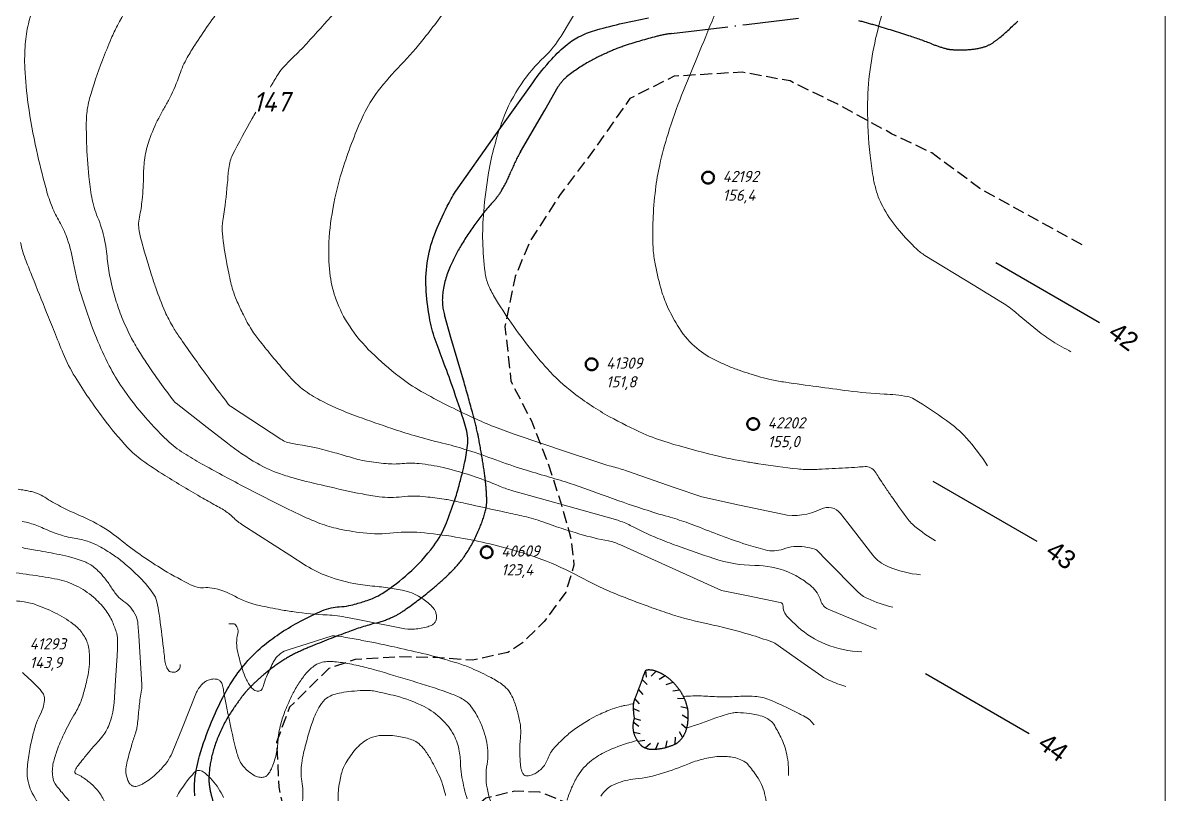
# Model space of a CAD drawing. Header units: millimetres. Extents: x -994 to -400, y 519 to 1360.
# Drawn here: x -544.7 to -399.9, y 1055 to 1152.8 of the extents above; entities that cross this region are included whole.
import ezdxf

# ---------------------------------------------------------------- set-up
doc = ezdxf.new("R2010")
doc.units = ezdxf.units.MM
for name, pattern in [('ACAD_ISO02W100', [15, 12, -3]), ('ACAD_ISO04W100', [30, 24, -3, 0, -3]), ('DASHED', [7, 5, -2, 0]), ('K5LT_THIN', [0])]:
    doc.linetypes.add(name, pattern=pattern)
for name, color, linetype in [('Висоти', 2, 'Continuous'), ('Кривульки', 1, 'Continuous'), ('Пунктир', 210, 'ACAD_ISO02W100'), ('Свердловини', 4, 'Continuous')]:
    doc.layers.add(name, color=color, linetype=linetype)
doc.layers.add('Кривульки Товсты', color=70, linetype='Continuous', lineweight=30)
doc.styles.add('GOST-2.304_Type-B_italic', font='GOST Common Italic.ttf')

# ---------------------------------------------------------------- blocks, each defined once
blk = doc.blocks.new('*U19')
at = {"layer": 'Кривульки', "linetype": 'DASHED'}
blk.add_line((-0.39, -0.78), (0.01, 0.02), dxfattribs=at)
blk = doc.blocks.new('*U20')
at = {"layer": 'Кривульки', "color": 0, "linetype": 'ByBlock', "lineweight": -2, "transparency": 16777216}
for p, rotation in [((-465.73, 1070.67), 31.55500798940302), ((-464.47, 1070.56), 341.499720266956), ((-463.32, 1070.01), 326.8025003304939), ((-466.66, 1068.29), 68.17253344186628), ((-466.21, 1069.49), 71.32989628019898), ((-462.33, 1069.19), 315.5199865697028), ((-461.49, 1068.22), 305.7144764133548), ((-467.13, 1067.09), 69.27362415729093), ((-460.85, 1067.1), 293.8001353856288), ((-467.34, 1065.84), 91.82357454418054), ((-460.46, 1065.88), 281.5754198958734), ((-467.34, 1064.09), 80.21221229638726), ((-467.21, 1064.56), 100.4800370997453), ((-460.57, 1063.33), 254.6164202524942), ((-460.39, 1064.6), 266.9745743861476), ((-467.31, 1062.81), 103.9678944682288), ((-461.1, 1062.17), 234.7062429680587), ((-466.75, 1061.66), 124.9060488196375), ((-465.8, 1060.83), 158.6066965059905), ((-464.53, 1060.69), 183.3794048770098), ((-463.27, 1060.9), 194.8149941261452), ((-462.06, 1061.33), 205.6997497658722)]:
    blk.add_blockref('*U19', p, dxfattribs=dict(at, rotation=rotation))

msp = doc.modelspace()

# ---------------------------------------------------------------- linework, layer by layer
at = {"color": 7, "linetype": 'K5LT_THIN', "lineweight": 18}
msp.add_line((-399.95, 1359.84), (-399.95, 518.84), dxfattribs=at)
at = {"layer": 'Кривульки', "linetype": 'ByBlock'}
for p, q in [((-408.25, 1114.73), (-421.41, 1122.33)), ((-416.17, 1087.03), (-429.34, 1094.63)), ((-417.16, 1062.64), (-430.33, 1070.24))]:
    msp.add_line(p, q, dxfattribs=at)
at = {"layer": 'Кривульки', "lineweight": 20}
for points in [[(-513.33, 1144.63, -0.002079), (-512.42, 1146.14, -0.043147), (-511.77, 1147.04, -0.023935), (-510.48, 1148.37, 0.017577), (-508.71, 1150.17, 0.001852), (-505.19, 1154.05, 0.008797), (-504.46, 1154.88, 0.000896), (-502.35, 1157.39, 0.000936), (-500.35, 1159.81), (-494.33, 1167.07), (-489.95, 1172.35), (-487.42, 1175.4), (-483.46, 1180.17, 0.053617), (-482.2, 1182.08, -0.028045), (-479.97, 1185.84, -0.005555), (-477.12, 1190, -0.004914), (-473.8, 1194.64, -0.007616), (-469.83, 1199.88, -0.030947), (-468.76, 1201.1), (-463.06, 1206.79), (-460.33, 1209.51, -0.057222), (-458.86, 1210.68, -0.032704), (-455.96, 1212.23)], [(-412.74, 1183.18, 0.038508), (-421.03, 1177.3, 0.05361), (-426.11, 1172.05, 0.008119), (-431.51, 1164.9, 0.046689), (-432.31, 1163.56, 0.017256), (-433.56, 1160.66, 0.014257), (-434.86, 1157.05, 0.019934), (-436.5, 1151.32, 0.026084), (-437.34, 1146.85, 0.033361), (-437.66, 1142, 0.026844), (-437.34, 1135.97, 0.015366), (-436.96, 1133.29, 0.025416), (-436.61, 1131.69, 0.061086), (-435.57, 1129.17, 0.049293), (-433.62, 1126.41, 0.023244), (-431.45, 1124.11, 0.054561), (-430.38, 1123.29), (-424.28, 1119.56), (-420.56, 1117.29, -0.042536), (-418.9, 1116.07, 0.018237), (-415.16, 1113.04, 0.025693), (-414.2, 1112.39, 0.011133), (-411.88, 1111.06)], [(-429.05, 1087.09, -0.034907), (-431.65, 1088.93, -0.067533), (-432.78, 1090.13, -0.00219), (-434.65, 1092.78, -0.004591), (-435.53, 1094.06, -0.009952), (-436.26, 1095.19, 0.017059), (-436.69, 1095.85, 0.118493), (-437.27, 1096.36, 0.129194), (-437.96, 1096.51, 0.013138), (-438.92, 1096.45, -0.00814), (-440.47, 1096.34, -0.001525), (-443.83, 1096.17, -0.006545), (-444.61, 1096.14, -0.032043), (-446.54, 1096.22, -0.012377), (-451.47, 1096.87, -0.001265), (-451.99, 1096.95, -0.000762), (-452.84, 1097.09, -0.018838), (-457.09, 1097.96, -0.013451), (-462.94, 1099.55, -0.031643), (-466.08, 1100.71, -0.022198), (-470.34, 1102.84, -0.03741), (-474.88, 1105.83, -0.044071), (-478.27, 1108.96, -0.017442), (-480.38, 1111.46, -0.014125), (-482.79, 1114.7, -0.018179), (-484.93, 1118.01, -0.040056), (-485.73, 1119.61, -0.062889), (-486.12, 1121.16, -0.025716), (-486.42, 1125.03, -0.027298), (-486.3, 1128.85, -0.021024), (-485.67, 1133.77, -0.045901), (-483.89, 1140.46, -0.061713), (-481.52, 1145.04, -0.053531), (-478.65, 1148.41, 0.068982), (-476.5, 1151.1), (-468.07, 1165.23)], [(-542.95, 1156.05, 0.035375), (-543.99, 1152.63, 0.036557), (-544.38, 1150.07, 0.030812), (-544.44, 1147, 0.024483), (-544.01, 1142.42, 0.019259), (-542.97, 1136.66, 0.0113), (-541.79, 1131.88, 0.023933), (-541.08, 1129.67, 0.044547), (-540.17, 1127.79, -0.042768), (-539.22, 1125.83, -0.049246), (-538.3, 1122.48, 0.035237), (-537.14, 1117.76, 0.017791), (-535.37, 1112.83, 0.0239), (-533.74, 1109.29, 0.03103), (-532.07, 1106.49, 0.024648), (-529.58, 1103.23, 0.027931), (-526.4, 1099.85, 0.048423), (-524.29, 1098.21, 0.014467), (-522.06, 1096.88, 0.006293), (-516.81, 1094.04, 0.007071), (-510.17, 1090.68, 0.017095), (-507.35, 1089.43, 0.040326), (-505, 1088.69, 0.028612), (-501.57, 1088.11, 0.054531), (-497.72, 1088.1, -0.053352), (-493.79, 1088.11, -0.01557), (-489.32, 1087.49, -0.017997), (-485.5, 1086.71, -0.012574), (-481.7, 1085.67, -0.016963), (-478.93, 1084.74, -0.035689), (-474.18, 1082.57, 0.031697), (-468.86, 1080.09, 0.006137), (-464.98, 1078.62, 0.009736), (-462.5, 1077.77, 0.026823), (-457.91, 1076.57, -0.023087), (-452.57, 1075.21, -0.009856), (-449.78, 1074.3, -0.069146), (-449.4, 1074.11), (-446.13, 1071.81), (-443.46, 1069.94, 0.051755), (-442.48, 1069.4, 0.026123), (-440.4, 1068.63)], [(-438.4, 1073.02, -0.081358), (-442.98, 1074, -0.093538), (-446.44, 1076.16, -0.007867), (-447.7, 1077.36, -0.032556), (-447.98, 1077.67, -0.173522), (-448.35, 1078.81, 0.363376), (-448.74, 1079.3), (-452.99, 1080.16), (-456.16, 1080.81), (-463.71, 1084.22), (-469.03, 1086.62, 0.059343), (-470.5, 1087.09, -0.024607), (-474.11, 1087.96, -0.016919), (-478.8, 1089.51, 0.034103), (-481.16, 1090.2, 0.000294), (-483.47, 1090.71, 0.000133), (-488.59, 1091.83, 0.000028), (-489.87, 1092.11, 0.000054), (-490.54, 1092.25, 0.018551), (-491.29, 1092.39, 0.005958), (-493.66, 1092.69, 0.059525), (-496.65, 1092.69, -0.061672), (-499.53, 1092.69, -0.017793), (-501.67, 1093.04, -0.007935), (-506.43, 1094.07, -0.008699), (-510.2, 1095.01, -0.017382), (-512.05, 1095.58, -0.048188), (-515, 1096.93, -0.034423), (-518.77, 1099.47), (-521.33, 1101.47), (-525.26, 1104.54, -0.062463), (-525.58, 1104.86, -0.009614), (-527.33, 1107.21, -0.005916), (-528.68, 1109.15, -0.006854), (-529.8, 1110.86, -0.022369), (-530.91, 1112.77, -0.019132), (-532.01, 1115.11, -0.02757), (-532.85, 1117.42, -0.021424), (-533.63, 1120.47, -0.029126), (-533.99, 1122.87, 0.02854), (-534.35, 1125.32, 0.047503), (-535.22, 1128.14, -0.053398), (-535.97, 1130.66, -0.022249), (-536.33, 1133.29, -0.013731), (-536.61, 1137.57, -0.009308), (-536.65, 1139.81, -0.017244), (-536.61, 1141.02, -0.052125), (-536.23, 1143.2, -0.022611), (-534.61, 1148.02, -0.0102), (-533.49, 1150.77, -0.016321), (-532.7, 1152.45, -0.030636), (-530.35, 1156.41, -0.03383)], [(-436.54, 1075.91), (-440.32, 1077.48), (-442.63, 1078.45, -0.224704), (-443.59, 1079.5, 0.143213), (-444.77, 1081.32, 0.038235), (-446.22, 1082.38, 0.041414), (-447.69, 1083.14, 0.097071), (-451.96, 1083.99, -0.080336), (-457.14, 1084.85, -0.005723), (-461.85, 1086.5, -0.011276), (-464.22, 1087.41, -0.023656), (-467.72, 1089.06, 0.053022), (-469.32, 1089.7), (-476.68, 1091.78), (-482.78, 1093.5, -0.030832), (-484.39, 1094.07, 0.016605), (-487.36, 1095.21, 0.025046), (-491.43, 1096.38, 0.034291), (-494.49, 1096.89, 0.048173), (-496.61, 1096.89, -0.049598), (-498.67, 1096.89, -0.012353), (-501.13, 1097.2, -0.026781), (-502.25, 1097.43, -0.008846), (-503.31, 1097.73, 0.004406), (-505.44, 1098.35, 0.032856), (-510.53, 1099.43, -0.109793), (-512, 1099.99), (-514.43, 1101.58), (-518.38, 1104.17, -0.083983), (-518.66, 1104.43, -0.006476), (-521.59, 1108.35, -0.005278), (-524.85, 1112.94, -0.018822), (-525.7, 1114.27, -0.030457), (-526.66, 1116.14, -0.019592), (-527.84, 1119.17, -0.006023), (-528.38, 1120.79, -0.004314), (-529.08, 1123.06, -0.015494), (-529.91, 1126.17, -0.052926), (-530.02, 1127.11, -0.057119), (-529.92, 1128.14, 0.026558), (-529.57, 1130.34, 0.024782), (-529.4, 1133.46, -0.035112), (-529.23, 1135.65, -0.047268), (-528.69, 1137.89, -0.035586), (-527.48, 1140.69, -0.014939), (-526.74, 1142.03, 0.016383), (-526.07, 1143.25, 0.037565), (-524.83, 1146.19, -0.050375), (-523.86, 1148.37, -0.013101), (-522.89, 1149.95, -0.007909), (-521.19, 1152.49, -0.004763), (-519.35, 1155.08, -0.009018)], [(-430.93, 1082.79, -0.072846), (-435.07, 1083.83, -0.130766), (-436.98, 1085.28), (-440.16, 1089.38), (-441.08, 1090.56, 0.360455), (-443.59, 1091.12, -0.172651), (-448.45, 1090.48), (-453.89, 1091.64), (-458.66, 1092.66), (-462.17, 1093.88), (-468.09, 1095.94, 0.020987), (-469.9, 1096.49, -0.018646), (-471.95, 1097.1), (-475.92, 1098.44), (-482.2, 1100.55, -0.025973), (-487.64, 1102.71, -0.020656), (-494.21, 1106.05, -0.037891), (-497.02, 1107.92, -0.02745), (-500.53, 1110.99, -0.051935), (-503.32, 1114.35, -0.061189), (-504.99, 1117.66, -0.051808), (-505.73, 1120.65, -0.042982), (-505.93, 1124.36, -0.037044), (-505.41, 1129.17, -0.032268), (-504.06, 1134.56, -0.029772), (-501.52, 1141.11, -0.05873), (-499.66, 1144.16, -0.026577), (-496.81, 1147.43, 0.025442), (-493.83, 1150.83, 0.011424), (-490.37, 1155.43, -0.016555)], [(-422.44, 1096.61, 0.04102), (-425.14, 1100.13, 0.054086), (-427.65, 1102.36, 0.017547), (-431.74, 1105.06, 0.093359), (-432.61, 1105.39, 0.033185), (-435.55, 1105.71, -0.021564), (-440.07, 1106.11, -0.003583), (-448.07, 1107.21, -0.01643), (-449.8, 1107.52, -0.018894), (-451.21, 1107.87, -0.009682), (-453.91, 1108.72, -0.02228), (-455.38, 1109.29, -0.0155), (-457.43, 1110.27, -0.076647), (-459.86, 1112.02, -0.066332), (-461.96, 1114.76, -0.029631), (-463.13, 1117.08, -0.035279), (-463.86, 1119.15, -0.019323), (-464.61, 1122.44, -0.034645), (-464.84, 1124.32, -0.012368), (-464.88, 1125.83, -0.009813), (-464.84, 1127.73, -0.020099), (-464.53, 1131.61, -0.024288), (-463.99, 1134.78, -0.022013), (-462.94, 1138.7, -0.017251), (-461.22, 1143.59, -0.006976), (-459.22, 1148.49, 0.006643), (-457.11, 1153.64, 0.009453)], [(-434.46, 1078.68, -0.044255), (-437.64, 1079.77, -0.094092), (-438.95, 1080.68), (-442.8, 1084.6), (-444.1, 1085.92, 0.135317), (-444.32, 1086.04, 0.024564), (-445.63, 1086.32, 0.127352), (-448.33, 1086.06, -0.151602), (-450.62, 1085.95, -0.01519), (-453.05, 1086.65, -0.011366), (-456.23, 1087.76, -0.005523), (-459.34, 1088.97, 0.013069), (-460.66, 1089.46, 0.013615), (-462.94, 1090.17, -0.010227), (-465.98, 1091.09, -0.010753), (-471.29, 1092.95, 0.012328), (-475.94, 1094.56, 0.006916), (-478.63, 1095.38, -0.006285), (-481.6, 1096.27, -0.012705), (-485.21, 1097.52, 0.013262), (-488.67, 1098.7, 0.017982), (-491.51, 1099.48, -0.014234), (-495.11, 1100.44, -0.009003), (-497.94, 1101.34, -0.005928), (-502.2, 1102.83, -0.015547), (-504.85, 1103.89, -0.018257), (-507.05, 1104.94, -0.038844), (-509.11, 1106.24, -0.048497), (-510.56, 1107.56, -0.006946), (-511.77, 1108.92, -0.005535), (-513.23, 1110.66, -0.003196), (-514.79, 1112.58, -0.009195), (-515.31, 1113.26, -0.030062), (-515.86, 1114.11, -0.014383), (-516.86, 1115.97, -0.015954), (-517.6, 1117.61, -0.021128), (-518.08, 1118.88, -0.022104), (-518.34, 1119.86, -0.009105), (-518.85, 1122.28, -0.019561), (-519.41, 1126.06, -0.05889), (-519.4, 1127.33, -0.007883), (-519.32, 1127.92, 0.003863), (-519.14, 1129.12, 0.018855), (-518.7, 1133.32, -0.040194), (-518.41, 1135.28, -0.062333), (-518.13, 1136.02, -0.009412), (-515.64, 1140.64, -0.001108), (-515.18, 1141.45, -0.043147)], [(-544.98, 1124.94, 0.042435), (-544.28, 1122.57, 0.000876), (-543.5, 1120.6, 0.000377), (-541.68, 1116.05, 0.00053), (-540.7, 1113.6, 0.000471), (-539.58, 1110.85, 0.042574), (-538.08, 1107.89, 0.022157), (-534.48, 1102.62, 0.025404), (-531.39, 1098.91, 0.051452), (-529.6, 1097.33, 0.015344), (-526.72, 1095.4, 0.009459), (-521.9, 1092.52, 0.006458), (-520.01, 1091.46, -0.01661), (-519.27, 1091.03, -0.051039), (-518.07, 1090.09, 0.048666), (-516.82, 1089.1), (-510.87, 1085.28), (-508.79, 1083.95, 0.056975), (-506.04, 1082.6, 0.044426), (-502.25, 1081.61, 0.021746), (-499.8, 1081.31, -0.024663), (-497.64, 1081.03, -0.00643), (-496.61, 1080.83, -0.010064), (-495.96, 1080.68, -0.06269), (-494.9, 1080.27, -0.042516), (-493.51, 1079.36, -0.032875), (-492.86, 1078.78, -0.055404), (-492.54, 1078.38, -0.060794), (-492.38, 1078.03, -0.050835), (-492.28, 1077.58, -0.092066), (-492.32, 1077.08, -0.108427), (-492.52, 1076.69, -0.09288), (-492.8, 1076.46, -0.052138), (-493.38, 1076.21, -0.061606), (-495.05, 1075.91, -0.062661), (-496.72, 1076.03), (-501.6, 1077), (-503.54, 1077.38, 0.03735), (-506.14, 1077.7, -0.023332), (-510.32, 1078.09, -0.010935), (-512.01, 1078.36, -0.006792), (-514.72, 1078.9, -0.075811), (-517.85, 1080.09, 0.083332), (-520.72, 1081.12, 0.070934), (-521.78, 1081.16, -0.09039), (-522.61, 1081.23, -0.056283), (-523.74, 1081.67, -0.016863), (-527.25, 1083.66, -0.032753), (-532.4, 1087.3, 0.051542), (-535.75, 1089.49, 0.016772), (-537.85, 1090.48, -0.016753), (-539.94, 1091.47, -0.028754), (-541.91, 1092.63, 0.060913), (-542.87, 1093.12, 0.019366), (-543.28, 1093.25, 0.012074), (-543.93, 1093.41, 0.023116), (-544.51, 1093.52, -0.017152), (-545.3, 1093.64, -0.04577)], [(-544.76, 1089.55, -0.035267), (-543.82, 1089.34, -0.035938), (-542.06, 1088.68, 0.029672), (-539.93, 1087.85, 0.039695), (-537.94, 1087.38, -0.047425), (-536.28, 1086.97, -0.038477), (-535.06, 1086.42, -0.024308), (-533.24, 1085.32, -0.026765), (-531.94, 1084.34, -0.017937), (-530.14, 1082.71, -0.042444), (-528.21, 1080.47, -0.104142), (-527.71, 1079.36, -0.017994), (-527.43, 1077.82, -0.006467), (-526.87, 1073.51, -0.002679), (-526.76, 1072.48, 0.00457), (-526.69, 1071.88, 0.062787), (-526.5, 1071.15, 0.080136), (-526.2, 1070.63, 0.145109), (-526, 1070.5, 0.076437), (-525.57, 1070.44, 0.220809), (-524.95, 1070.73, 0.203622), (-524.74, 1071.44)], [(-485.43, 1054.13, -0.047275), (-485.87, 1055.77, -0.085136), (-485.87, 1058.77, 0.091549), (-485.9, 1061.55, 0.034806), (-486.29, 1062.99, 0.031358), (-486.92, 1064.51, 0.051532), (-488.03, 1066.27, 0.098455), (-488.86, 1066.98, 0.040214), (-490.35, 1067.67, 0.014168), (-494.77, 1069.16, 0.002822), (-499.47, 1070.56, 0.00804), (-501.14, 1071.02, 0.016822), (-503.27, 1071.5, 0.018971), (-505.19, 1071.78, 0.038683), (-505.97, 1071.81, 0.038393), (-506.75, 1071.71, 0.10243), (-507.65, 1071.33, 0.065115), (-508.78, 1070.31, 0.031385), (-509.7, 1069.07, 0.029402), (-510.52, 1067.64, 0.021046), (-511.44, 1065.57, 0.02646), (-512.01, 1063.87, 0.056043), (-512.37, 1061.62, -0.060385), (-512.72, 1059.53, -0.016117), (-513.01, 1058.67, -0.022581), (-513.26, 1058.06, -0.05557), (-513.6, 1057.53, -0.08068), (-513.92, 1057.23, -0.106991), (-514.16, 1057.14, -0.061476), (-514.62, 1057.12, -0.098163), (-515.28, 1057.31, -0.064041), (-516.15, 1057.91, -0.050995), (-516.99, 1058.84, -0.076438), (-517.37, 1059.59, -0.024915), (-517.83, 1061.21, -0.007669), (-518.98, 1066.55, -0.011017), (-519.28, 1068.28, 0.029406), (-519.42, 1068.92, 0.097897), (-519.55, 1069.17, 0.071512), (-519.82, 1069.43, 0.125021), (-520.18, 1069.57, 0.079878), (-520.78, 1069.55, 0.056572), (-521.33, 1069.38, 0.070157), (-521.72, 1069.14, 0.054628), (-522.32, 1068.51, 0.067636), (-522.67, 1067.9), (-524.47, 1063.44), (-525.78, 1060.23, -0.058983), (-526.38, 1059.14, -0.043677), (-527.47, 1057.86, -0.02448), (-528.27, 1057.14, -0.024706), (-529.14, 1056.52, -0.020252), (-529.55, 1056.27, -0.022326), (-529.95, 1056.07, -0.111598), (-530.51, 1055.97, -0.140284), (-530.94, 1056.11, -0.098285), (-531.18, 1056.35, -0.060508), (-531.42, 1056.85, -0.045178), (-531.64, 1057.68, -0.076866), (-531.64, 1058.19, -0.024629), (-531.46, 1059.16, -0.010633), (-530.86, 1061.35, -0.01357), (-530.37, 1062.88, 0.040997), (-530.24, 1063.4, 0.024199), (-530.12, 1064.3, -0.010158), (-529.91, 1066.44, -0.013304), (-529.62, 1068.41, 0.059597), (-529.6, 1068.85), (-530.01, 1075.09), (-530.11, 1076.61, 0.092772), (-530.35, 1077.54, 0.065317), (-531.07, 1078.69, 0.074051), (-531.88, 1079.41, -0.073222), (-532.7, 1080.13, -0.035782), (-533.5, 1081.22, 0.033467), (-534.34, 1082.39, 0.0237), (-535.17, 1083.31, 0.035131), (-535.8, 1083.85, 0.076115), (-537.06, 1084.53, 0.034862), (-540.05, 1085.36, 0.010423), (-542.86, 1085.87, -0.015281), (-544.78, 1086.24, -0.00515)], [(-534.39, 1054.13, 0.072995), (-535.24, 1055.48, 0.041297), (-536.3, 1056.52, 0.04305), (-537.47, 1057.34, 0.068307), (-537.87, 1057.51, -0.152159), (-538.04, 1057.61, -0.256759), (-538.1, 1057.86, -0.087159), (-537.79, 1058.48, -0.008789), (-537.2, 1059.24, -0.005805), (-536.28, 1060.37, -0.009377), (-535.24, 1061.57, 0.014287), (-534.56, 1062.36, 0.046985), (-534.08, 1063.1, 0.038752), (-533.65, 1064.07, 0.032295), (-533.3, 1065.36, 0.034784), (-533.13, 1066.58), (-532.95, 1069.44), (-532.74, 1072.54, 0.012454), (-532.7, 1073.66, 0.01163), (-532.71, 1074.87, 0.070146), (-532.8, 1075.38, 0.023447), (-533.34, 1076.82, 0.062319), (-534.26, 1078.4, 0.053255), (-535.74, 1079.95, 0.060431), (-537.93, 1081.4, 0.063504), (-540.29, 1082.22, 0.021906), (-543.41, 1082.74, -0.019758), (-546.87, 1083.3, -0.005983)], [(-538.77, 1054.07, -0.006027), (-539.86, 1055.34, -0.011132), (-540.43, 1056.05, -0.130092), (-540.91, 1057.2, -0.092659), (-540.83, 1058.95, -0.02975), (-540.35, 1060.55, -0.022364), (-539.49, 1062.6, -0.026702), (-538.21, 1064.98, 0.040036), (-537.4, 1066.59, 0.024645), (-537.11, 1067.41, 0.011816), (-536.64, 1069.14, 0.046037), (-536.24, 1071.8, 0.065751), (-536.38, 1073.68, 0.047949), (-536.6, 1074.4, 0.04195), (-537, 1075.16, 0.082748), (-538.08, 1076.37, 0.050172), (-540.33, 1077.83, 0.031148), (-542.91, 1078.96, 0.05244), (-544.54, 1079.37, 0.031533), (-546.7, 1079.54, -0.01967)], [(-518.58, 1076.56, -0.055486), (-517.93, 1076.56, -0.185772), (-517.75, 1076.46, -0.244362), (-517.46, 1075.32, 0.118937), (-517.46, 1072.99, 0.01523), (-516.86, 1070.78, 0.028902), (-516.44, 1069.66, 0.070429), (-515.68, 1068.44, 0.156795), (-515.13, 1068.08, 0.113683), (-514.66, 1068.07, 0.20436), (-514.44, 1068.22, 0.078697), (-514.2, 1068.77, -0.040925), (-513.83, 1069.86, -0.010984), (-513.03, 1071.57, -0.033536), (-512.72, 1072.11, -0.0878), (-512.03, 1072.82, -0.081144), (-511.08, 1073.29), (-508.54, 1074.09), (-505.48, 1075.05, -0.109288), (-505.21, 1075.07, -0.013195), (-502.97, 1074.72, -0.001133), (-500.97, 1074.34, -0.002379), (-500.01, 1074.15, -0.005228), (-497.28, 1073.57, -0.003857), (-493.6, 1072.72, -0.010569), (-492.12, 1072.33, -0.006024), (-489.55, 1071.57, -0.026635), (-487.84, 1070.94, -0.017776), (-485.37, 1069.76, -0.041646), (-483.87, 1068.82, -0.070966), (-483.13, 1068.08, -0.058012), (-482.61, 1067.19, -0.036888), (-482.08, 1065.68, -0.015318), (-481.71, 1064.1, -0.035158), (-481.62, 1063.41, -0.040993), (-481.65, 1062.03, 0.030839), (-481.72, 1060.2, 0.011744), (-481.68, 1059.26, 0.013054), (-481.6, 1058.42, 0.081979), (-481.39, 1057.69, 0.145056), (-481.1, 1057.36, 0.157731), (-480.78, 1057.29, 0.077664), (-480.14, 1057.44, 0.050004), (-479.55, 1057.75, 0.045935), (-478.98, 1058.21, 0.115398), (-478.18, 1059.46, -0.100881), (-477.31, 1060.91, -0.025521), (-475.81, 1062.38, -0.03157), (-474.47, 1063.43, -0.016227), (-472.87, 1064.45, -0.024497), (-471.76, 1065.04, -0.019898), (-469.96, 1065.8, -0.03342), (-468.85, 1066.13, -0.006033), (-468.41, 1066.23, -0.002753), (-467.44, 1066.42, -0.000352), (-467.32, 1066.44, -0.025206)], [(-541.96, 1052.6, -0.024175), (-543.49, 1055.11, -0.057205), (-543.95, 1056.27, -0.067503), (-544.14, 1057.64, -0.041679), (-543.95, 1059.88, -0.01509), (-543.53, 1062.02, -0.018922), (-543.07, 1063.7, -0.046113), (-542.52, 1065.01, 0.053695), (-542.07, 1066.15, 0.067811), (-541.94, 1067.11, 0.12375), (-542.07, 1067.64, 0.055876), (-542.4, 1068.12, 0.022948), (-543.37, 1069.14, 0.010377), (-544.72, 1070.39, 0.048244)], [(-488.39, 1054.37, -0.0246), (-489.06, 1057.09, -0.040635), (-489.22, 1058.57, 0.032291), (-489.39, 1060.43, 0.085406), (-490.1, 1062.51, 0.076236), (-491.59, 1064.46, 0.074563), (-493.86, 1066.09, 0.054685), (-497.42, 1067.43, 0.012734), (-500.05, 1068.03, 0.04341), (-500.84, 1068.12, 0.019673), (-501.95, 1068.11, 0.015101), (-503.39, 1067.99, 0.02638), (-504.62, 1067.78, 0.034877), (-505.53, 1067.52, 0.099002), (-506.41, 1066.97, 0.080245), (-507.19, 1065.96, 0.033628), (-507.8, 1064.64, 0.021213), (-508.53, 1062.45, 0.011692), (-509.11, 1060.22, 0.020497), (-509.36, 1058.93, 0.082903), (-509.33, 1056.62, -0.076015), (-509.26, 1054.11, -0.015687)], [(-460.98, 1067.37, -0.010646), (-459.78, 1067.43, -0.026239), (-457.63, 1067.38, 0.024563), (-455.33, 1067.32, 0.008886), (-454.26, 1067.36, -0.009373), (-453.24, 1067.41, -0.025049), (-451.94, 1067.37, -0.033693), (-450.98, 1067.23, -0.045805), (-450.09, 1066.95, -0.013994), (-447.29, 1065.68, -0.008871), (-445.97, 1065.01, -0.01397), (-445.16, 1064.55, -0.069605), (-444.93, 1064.36, -0.025731), (-444.42, 1063.76)], [(-447.67, 1057.36, 0.057613), (-447.89, 1060, 0.065274), (-448.65, 1062.21, 0.01911), (-449.54, 1063.85, 0.077805), (-449.84, 1064.2, 0.094007), (-450.81, 1064.78, 0.057432), (-452.61, 1065.21, 0.021743), (-454.13, 1065.32, 0.055289), (-454.73, 1065.28, 0.046662), (-456.88, 1064.65, -0.023657), (-460.56, 1063.4, -0.011998)], [(-491.13, 1054.8, 0.01842), (-491.25, 1055.31, 0.010187), (-491.51, 1056.22, 0.034312), (-492.01, 1057.48, 0.019751), (-493.1, 1059.57, 0.04176), (-493.97, 1060.82, 0.060445), (-494.73, 1061.55, 0.082335), (-495.39, 1061.89, 0.035323), (-497.05, 1062.3, 0.053281), (-499.2, 1062.43, 0.084096), (-500.54, 1062.15, 0.065461), (-501.53, 1061.6, 0.053941), (-502.53, 1060.67, 0.044815), (-503.74, 1059, 0.066304), (-504.28, 1057.72, 0.020088), (-504.49, 1056.83, 0.015725), (-504.68, 1055.67, 0.07055), (-504.66, 1053.71, -0.080059)], [(-466.84, 1061.79, 0.004223), (-467.8, 1061.52, 0.038953), (-470.78, 1060.39, 0.056331), (-472.65, 1059.24, 0.045473), (-473.59, 1058.35, 0.044613), (-474.37, 1057.3, 0.034036), (-475.15, 1055.79, 0.034469), (-475.72, 1054.21, 0.053517)], [(-450.46, 1052.25, 0.077982), (-450.7, 1055.07, 0.092668), (-451.68, 1057.24, 0.020403), (-452.8, 1058.72, 0.076517), (-453.17, 1059.05, 0.053295), (-453.91, 1059.43, 0.048433), (-454.8, 1059.67, 0.057176), (-456.52, 1059.76, 0.04922), (-458.5, 1059.44, 0.033261), (-460.45, 1058.79, -0.020261), (-463.63, 1057.63, -0.051807), (-467.08, 1056.92, 0.071112), (-469.57, 1056.3, 0.153942), (-471.46, 1054.74, 0.120849)], [(-519.26, 1054.54, 0.073409), (-520.69, 1056.76, 0.036308), (-521.6, 1057.65, 0.081259), (-522.1, 1057.95, 0.30862), (-522.92, 1057.76, 0.061955), (-525.2, 1054.64, 0.035236)]]:
    msp.add_lwpolyline(points, format="xyb", dxfattribs=at)
at = {"layer": 'Кривульки', "linetype": 'DASHED'}
msp.add_lwpolyline([(-467.21, 1064.56, -0.04576), (-467.35, 1066.11, -0.089313), (-467.21, 1066.9, -0.008017), (-466.76, 1068.05, 0.008407), (-466.33, 1069.15, 0.018318), (-466.04, 1070.03, -0.032846), (-465.86, 1070.52, -0.279023), (-465.58, 1070.72, -0.091553), (-464.6, 1070.61, -0.047114), (-463.72, 1070.24, -0.047799), (-462.94, 1069.73, -0.034594), (-462.12, 1068.98, -0.036158), (-461.45, 1068.15, -0.048275), (-460.87, 1067.13, -0.047412), (-460.48, 1065.99, -0.054142), (-460.38, 1065.14, -0.038154), (-460.45, 1063.92, -0.073316), (-460.83, 1062.63, -0.092789), (-461.45, 1061.76, -0.085777), (-462.1, 1061.31, -0.048158), (-463.44, 1060.85, -0.064519), (-465.05, 1060.68, -0.110477), (-465.98, 1060.91, -0.101466), (-466.46, 1061.29, -0.055852), (-467.08, 1062.21, -0.105148), (-467.38, 1063.3, -0.093657), (-467.23, 1064.56)], format="xyb", dxfattribs=at)
at = {"layer": 'Кривульки Товсты', "lineweight": 30, "ltscale": 0.3}
msp.add_lwpolyline([(-522.89, 1054.77, -0.05628), (-522.89, 1056.88, -0.042503), (-522.29, 1059.85, -0.02821), (-520.78, 1064.14, -0.018791), (-519.35, 1067.23, -0.025975), (-518.12, 1069.37, -0.037848), (-516.18, 1071.91, -0.041529), (-514.07, 1073.92, -0.024663), (-511.94, 1075.48, -0.023075), (-509.51, 1076.91, -0.019143), (-506.79, 1078.23, -0.04775), (-505.64, 1078.6, -0.043249), (-504.59, 1078.74, 0.037075), (-503.37, 1078.89, 0.021121), (-502.42, 1079.12, 0.012689), (-500.87, 1079.61, 0.064306), (-498.95, 1080.56, 0.035055), (-495.85, 1082.95, 0.04913), (-492.63, 1086.45, 0.069709), (-491.01, 1089.38, 0.010951), (-489.99, 1092.19, 0.016284), (-489.41, 1094.12, 0.004882), (-488.99, 1095.77, 0.006138), (-488.68, 1097.1, 0.032876), (-488.32, 1099.5, 0.065321), (-488.38, 1100.72, 0.032175), (-488.67, 1101.89, 0.007674), (-490.26, 1106.67, 0.007818), (-491.44, 1109.89, -0.00916), (-492.44, 1112.63, -0.039039), (-493.17, 1115.44, -0.030168), (-493.6, 1119.17, -0.056401), (-493.39, 1122.79, -0.055392), (-492.37, 1126.34, -0.019984), (-490.69, 1129.97, -0.036414), (-489.55, 1131.84), (-485.16, 1138.02), (-480.09, 1145.17, -0.028571), (-477.68, 1148.18, -0.04111), (-475.72, 1150.03, -0.053608), (-474.05, 1151.1, -0.047777), (-471.96, 1151.89, -0.010398), (-468.66, 1152.73, -0.010655), (-465.41, 1153.41, -0.003959)], format="xyb", dxfattribs=at)
at = {"layer": 'Кривульки Товсты', "linetype": 'ACAD_ISO04W100', "lineweight": 30, "ltscale": 0.3}
for points in [[(-520.49, 1053.69, -0.009499), (-520.88, 1055.1, -0.072902), (-521.11, 1057.23, -0.054548), (-520.68, 1060.05, -0.044624), (-519.58, 1063.1, -0.04419), (-517.94, 1065.93, -0.00683), (-516.88, 1067.4, -0.019188), (-516.48, 1067.9, -0.020567), (-515.61, 1068.81, -0.014254), (-514.28, 1070.04, -0.029536), (-512.24, 1071.61, -0.032944), (-510.25, 1072.78, -0.018876), (-508.29, 1073.66, -0.007902), (-503.52, 1075.54, -0.02409), (-499.93, 1076.68, 0.041291), (-497.86, 1077.43, 0.045325), (-496.46, 1078.22, 0.018588), (-493.32, 1080.58, 0.01286), (-491.67, 1081.99, 0.013857), (-490.21, 1083.38, 0.051185), (-488.5, 1085.49, 0.041957), (-486.94, 1088.41, 0.039886), (-486.06, 1090.96, 0.072542), (-485.91, 1092.45, 0.017442), (-486.07, 1094.62, 0.014329), (-486.43, 1097.24, 0.002619), (-486.95, 1100.24, 0.013852), (-487.07, 1100.8, 0.007661), (-487.73, 1103.41, 0.004909), (-488.86, 1107.46), (-490.44, 1112.89), (-491.27, 1115.76, -0.100655), (-491.49, 1118.45, -0.076087), (-490.54, 1121.88, -0.028199), (-489.13, 1124.6, -0.024237), (-487.17, 1127.56, -0.029143), (-485.05, 1130.14, 0.054399), (-483.98, 1131.58, 0.038821), (-482.82, 1133.95, -0.037377), (-481.63, 1136.42), (-478.57, 1141.68), (-476.84, 1144.68, -0.090416), (-475.79, 1145.91, -0.043574), (-473.03, 1147.79, -0.021713), (-470.51, 1149.05, -0.026578), (-468.36, 1149.89, -0.016033), (-464.45, 1151.04, -0.033037), (-462.5, 1151.41), (-452.99, 1152.56), (-446.39, 1153.37, -0.041553)], [(-438.77, 1153.03, -0.011633), (-436.57, 1152.42, -0.006122), (-432.42, 1151.13, -0.013932), (-429.47, 1150.08, 0.024108), (-427.76, 1149.51, 0.053518), (-426.97, 1149.38, 0.023943), (-425.18, 1149.36, 0.051842), (-423.16, 1149.64, 0.078881), (-421.91, 1150.17, 0.03717), (-420.89, 1150.92, 0.015207), (-418.6, 1153, 0.01242)]]:
    msp.add_lwpolyline(points, format="xyb", dxfattribs=at)
at = {"layer": 'Пунктир', "linetype": 'DASHED', "lineweight": 30, "ltscale": 0.3, "flags": 128}
msp.add_lwpolyline([(-410.48, 1124.64), (-423.42, 1131.78), (-429.53, 1136.27), (-434.61, 1138.72), (-441.43, 1142.44), (-447.48, 1145.4), (-453.56, 1146.52), (-462.18, 1146), (-467.78, 1143.18), (-472.15, 1136.94), (-476.6, 1131), (-480.39, 1125.16), (-482.32, 1120.6), (-483.61, 1114.27), (-482.84, 1107.33), (-480.26, 1102.32), (-478.14, 1096.94), (-476.53, 1091.93), (-475.24, 1087.36), (-474.86, 1084.02), (-475.89, 1080.61), (-478.63, 1076.86), (-481.38, 1074.16), (-483.24, 1072.94), (-487.72, 1071.97), (-492.4, 1072.29), (-496.91, 1072.41), (-502.6, 1072.05), (-505.92, 1070.92), (-508.38, 1068.46), (-510.89, 1066.02), (-512.54, 1061.59), (-512.26, 1055.87), (-510.73, 1048.68), (-508.47, 1042.2), (-505.08, 1035.04), (-501.41, 1032.59), (-498.83, 1031.86), (-495.48, 1032.02), (-492.7, 1033.23), (-490.72, 1036.41), (-489.79, 1042.13), (-489.75, 1046.82), (-489.23, 1049.76), (-488.18, 1052.74), (-486.04, 1054.52), (-482.33, 1055.4), (-479.22, 1055.28), (-473.28, 1052.91), (-470.38, 1050.21), (-466.83, 1046.1), (-463.12, 1041.1), (-460.45, 1035.5), (-457.99, 1027.42), (-454.92, 1017.05), (-453.64, 1007.06), (-452.48, 1001.84), (-453.19, 995.98), (-456.87, 989.88), (-463.39, 987.24), (-468.74, 985.11), (-487.06, 983.83), (-499.12, 982.54), (-517.74, 981.25), (-529.74, 980.03), (-542.89, 979.83), (-553.17, 980.82), (-559.47, 980.21), (-564.49, 977.95), (-568.18, 975.35), (-571.94, 970.18), (-573.76, 966.93), (-576.51, 958.94), (-578.57, 955.36), (-583.22, 948.86), (-585.85, 943.75), (-586.09, 940), (-585.33, 933.32), (-583.95, 928.82), (-582.57, 924.62), (-581, 919.07), (-579.78, 914.29), (-579.74, 907.46), (-580.15, 903.02), (-580.87, 897.37), (-581.93, 893.55), (-583.68, 891.4), (-585.87, 890.18), (-591.16, 888.96), (-594.25, 888.67), (-600.71, 888.92), (-604.55, 889.7), (-607.59, 891.8), (-609.68, 893.45), (-611.24, 894.24), (-614.08, 894.68), (-616.96, 894.83), (-619.82, 894.09), (-622.97, 892.23), (-623.71, 889.55), (-625.55, 885.79), (-629.29, 877.79), (-632.48, 867.95), (-632.89, 861.04), (-632.61, 859.07), (-631.81, 850.05), (-630.83, 843.8), (-630.09, 841.47), (-627.11, 833), (-624.2, 826.36), (-622.75, 822.18), (-622.18, 818.08), (-620.99, 812.18), (-620.86, 808.65), (-621.65, 805.12)], dxfattribs=at)
at = {"layer": 'Свердловини', "linetype": 'DASHED', "lineweight": 50}
for centre in [(-457.86, 1133.15), (-472.62, 1109.49), (-452.15, 1101.91), (-485.92, 1085.66)]:
    msp.add_circle(centre, 0.749, dxfattribs=at)

# ---------------------------------------------------------------- block references
at = {"layer": 'Кривульки', "linetype": 'DASHED'}
msp.add_blockref('*U20', (0, 0), dxfattribs=at)

# ---------------------------------------------------------------- texts
at = {"layer": 'Висоти', "insert": (-515.54, 1144.01), "char_height": 2.5, "attachment_point": 1, "style": 'GOST-2.304_Type-B_italic'}
msp.add_mtext_dynamic_manual_height_columns('{\\fGOST Common|b0|i1|c204|p34;147}', width=8.7959, gutter_width=12.5, heights=[0], dxfattribs=at)
at = {"layer": 'Кривульки', "linetype": 'DASHED', "char_height": 2.375, "attachment_point": 1, "rotation": 323.6642}
for s, insert in [('{\\Ftxt|c204;42}', (-405.91, 1115.01)), ('{\\Ftxt|c204;43}', (-413.84, 1087.31)), ('{\\Ftxt|c204;44}', (-414.83, 1062.93))]:
    msp.add_mtext_dynamic_manual_height_columns(s, width=6.8051, gutter_width=12.5, heights=[0], dxfattribs=dict(at, insert=insert))
at = {"layer": 'Свердловини', "linetype": 'DASHED', "char_height": 1.425, "attachment_point": 1, "style": 'GOST-2.304_Type-B_italic'}
for s, insert in [('{\\fGOST Common|b0|i1|c204|p34;42192\\P156,4}', (-456.01, 1134.01)), ('{\\fGOST Common|b0|i1|c204|p34;41309\\P151,8}', (-470.78, 1110.35)), ('{\\fGOST Common|b0|i1|c204|p34;42202\\P155,0}', (-450.31, 1102.77)), ('{\\fGOST Common|b0|i1|c204|p34;40609\\P123,4}', (-484.07, 1086.52)), ('{\\fGOST Common|b0|i1|c204|p34;41293\\P143,9}', (-543.82, 1074.76))]:
    msp.add_mtext_dynamic_manual_height_columns(s, width=5.3259, gutter_width=12.5, heights=[0], dxfattribs=dict(at, insert=insert))

doc.saveas('drawing.dxf')
